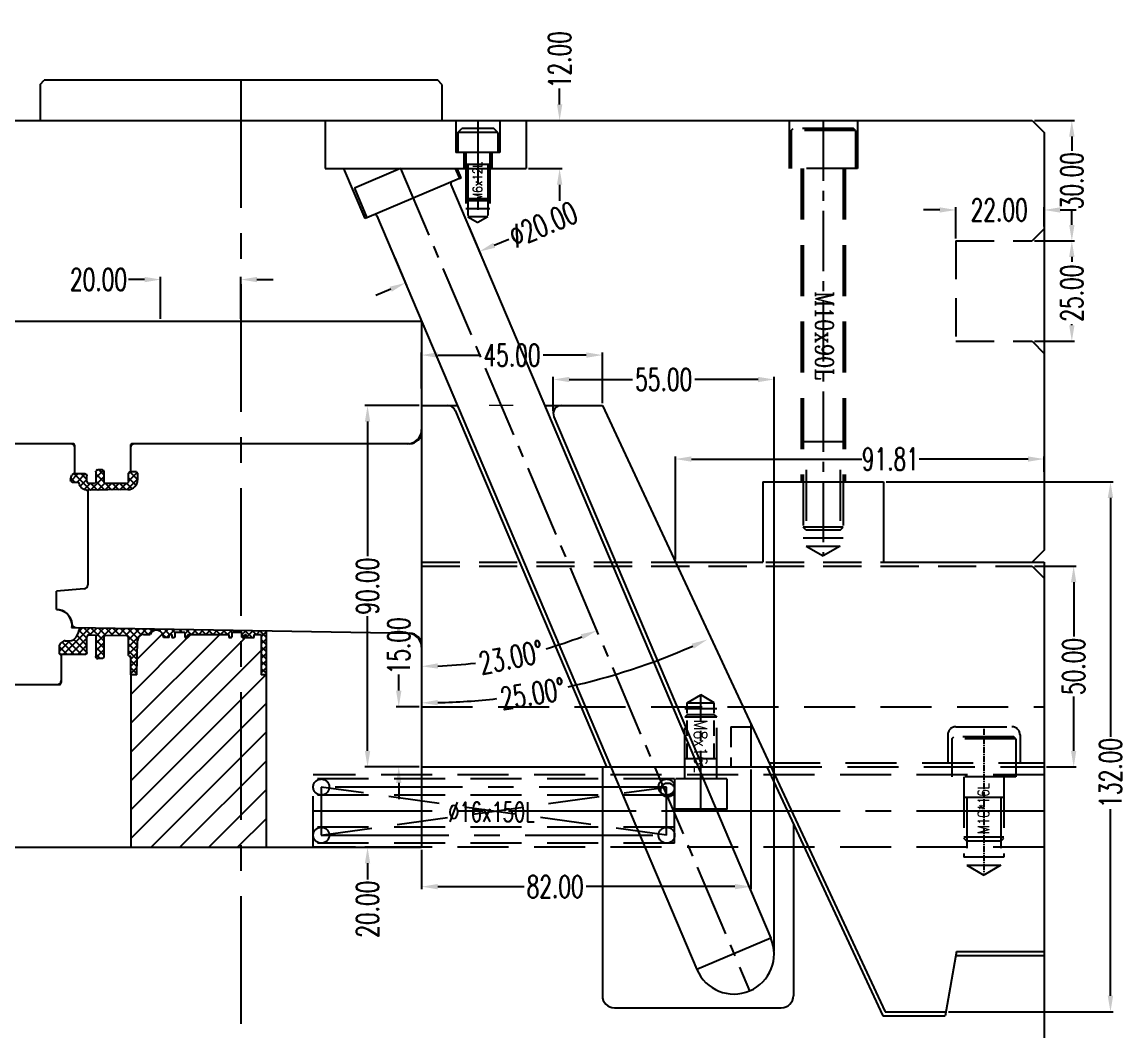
# Model space of a CAD drawing. Header units: inches. Extents: x 179987 to 181505, y -56815 to -55741.
# Drawn here: x 180743.1 to 181017.7, y -56574.3 to -56323 of the extents above; entities that cross this region are included whole.
import ezdxf

# ---------------------------------------------------------------- set-up
doc = ezdxf.new("R2010")
doc.units = ezdxf.units.IN
doc.header["$LTSCALE"] = 2
doc.header["$MEASUREMENT"] = 0
doc.header["$PDMODE"] = 3
doc.header["$PDSIZE"] = 0.3125
for name, pattern in [('CENTER', [50.8, 31.75, -6.35, 6.35, -6.35]), ('CENTER2', [1.125, 0.75, -0.125, 0.125, -0.125]), ('HIDDEN', [9.525, 6.35, -3.175])]:
    doc.linetypes.add(name, pattern=pattern)
doc.layers.get('0').update_dxf_attribs({"linetype": 'CONTINUOUS'})
doc.layers.get('Defpoints').update_dxf_attribs({"linetype": 'CONTINUOUS'})
for name, color, linetype in [('CAV-COR', 1, 'CONTINUOUS'), ('Layer3', 3, 'CONTINUOUS'), ('PIN', 4, 'CONTINUOUS'), ('SCREW', 52, 'HIDDEN'), ('SILDE', 6, 'CONTINUOUS'), ('SPRING', 160, 'CONTINUOUS'), ('壓塊', 157, 'CONTINUOUS'), ('文字', 1, 'CONTINUOUS')]:
    doc.layers.add(name, color=color, linetype=linetype)
doc.layers.add('dim', color=3, linetype='CONTINUOUS', lineweight=15)
doc.styles.add('ROMANC', font='romanc', dxfattribs={"width": 0.6, "height": 1})
doc.styles.add('ROMANS', font='ROMANS.shx', dxfattribs={"height": 5, "bigfont": 'chineset.shx'})
doc.styles.get("Standard").update_dxf_attribs({"font": 'txt.shx', "width": 0.67})
doc.dimstyles.new('2.00', dxfattribs={"dimtxt": 5.5, "dimasz": 4, "dimexe": 0.666, "dimexo": 0.626, "dimgap": 1, "dimtad": 0, "dimzin": 0, "dimdsep": 46, "dimtxsty": 'Standard', "dimcen": 0.09, "dimclrd": 3, "dimclre": 3, "dimclrt": 7, "dimazin": 0, "dimtfac": 1, "dimtofl": 0, "dimtmove": 0, "dimatfit": 0, "dimfxl": 0, "dimtolj": 1, "dimtzin": 0, "dimarcsym": 0})

# ---------------------------------------------------------------- blocks, each defined once
blk = doc.blocks.new('*D40269')
at = {"layer": 'Defpoints', "color": 0}
for p in [(180994.61, -56377.51), (180994.61, -56402.51), (181004.51, -56402.51)]:
    blk.add_point(p, dxfattribs=at)
at = {"layer": 'dim', "color": 3, "linetype": 'ByBlock', "lineweight": -2}
for p, q in [((180995.24, -56377.51), (181005.18, -56377.51)), ((181004.51, -56381.51), (181004.51, -56382.75)), ((181004.51, -56398.51), (181004.51, -56398.26)), ((180995.24, -56402.51), (181005.18, -56402.51))]:
    blk.add_line(p, q, dxfattribs=at)
at = {"layer": 'dim', "color": 3, "linetype": 'ByBlock'}
for points in [[(181005.18, -56381.51), (181003.84, -56381.51), (181004.51, -56377.51)], [(181003.84, -56398.51), (181005.18, -56398.51), (181004.51, -56402.51)]]:
    blk.add_solid(points, dxfattribs=at)
at = {"layer": 'dim', "color": 7, "linetype": 'ByBlock', "insert": (181004.51, -56390.51), "char_height": 5.5, "attachment_point": 5, "rotation": 90}
blk.add_mtext('\\A1;25.00', dxfattribs=at)
blk = doc.blocks.new('*D40270')
at = {"layer": 'Defpoints', "color": 0}
for p in [(180975.61, -56369.8), (180997.61, -56374.51), (180975.61, -56377.51)]:
    blk.add_point(p, dxfattribs=at)
at = {"layer": 'dim', "color": 3, "linetype": 'ByBlock', "lineweight": -2}
for p, q in [((180971.61, -56369.8), (180967.61, -56369.8)), ((180975.61, -56376.89), (180975.61, -56369.13)), ((180997.61, -56373.89), (180997.61, -56369.13)), ((181001.61, -56369.8), (181005.61, -56369.8))]:
    blk.add_line(p, q, dxfattribs=at)
at = {"layer": 'dim', "color": 3, "linetype": 'ByBlock'}
for points in [[(180971.61, -56370.46), (180971.61, -56369.13), (180975.61, -56369.8)], [(181001.61, -56369.13), (181001.61, -56370.46), (180997.61, -56369.8)]]:
    blk.add_solid(points, dxfattribs=at)
at = {"layer": 'dim', "color": 7, "linetype": 'ByBlock', "insert": (180986.44, -56369.8), "char_height": 5.5, "attachment_point": 5}
blk.add_mtext('\\A1;22.00', dxfattribs=at)
blk = doc.blocks.new('*D40273')
at = {"layer": 'Defpoints', "color": 0}
for p in [(180994.61, -56347.51), (181004.51, -56347.51), (180994.61, -56377.51)]:
    blk.add_point(p, dxfattribs=at)
at = {"layer": 'dim', "color": 3, "linetype": 'ByBlock', "lineweight": -2}
for p, q in [((180995.24, -56347.51), (181005.18, -56347.51)), ((181004.51, -56351.51), (181004.51, -56355.06)), ((181004.51, -56373.51), (181004.51, -56369.96)), ((180995.24, -56377.51), (181005.18, -56377.51))]:
    blk.add_line(p, q, dxfattribs=at)
at = {"layer": 'dim', "color": 3, "linetype": 'ByBlock'}
for points in [[(181005.18, -56351.51), (181003.84, -56351.51), (181004.51, -56347.51)], [(181003.84, -56373.51), (181005.18, -56373.51), (181004.51, -56377.51)]]:
    blk.add_solid(points, dxfattribs=at)
at = {"layer": 'dim', "color": 7, "linetype": 'ByBlock', "insert": (181004.51, -56362.51), "char_height": 5.5, "attachment_point": 5, "rotation": 90}
blk.add_mtext('\\A1;30.00', dxfattribs=at)
blk = doc.blocks.new('*D40292')
at = {"layer": 'Defpoints', "color": 0}
for p in [(180836.91, -56493.51), (180842.61, -56493.51), (180842.61, -56508.51)]:
    blk.add_point(p, dxfattribs=at)
at = {"layer": 'dim', "color": 3, "linetype": 'ByBlock', "lineweight": -2}
for p, q in [((180836.91, -56489.51), (180836.91, -56485.51)), ((180841.98, -56493.51), (180836.24, -56493.51)), ((180841.98, -56508.51), (180836.24, -56508.51)), ((180836.91, -56512.51), (180836.91, -56516.51))]:
    blk.add_line(p, q, dxfattribs=at)
at = {"layer": 'dim', "color": 3, "linetype": 'ByBlock'}
for points in [[(180836.24, -56489.51), (180837.58, -56489.51), (180836.91, -56493.51)], [(180837.58, -56512.51), (180836.24, -56512.51), (180836.91, -56508.51)]]:
    blk.add_solid(points, dxfattribs=at)
at = {"layer": 'dim', "color": 7, "linetype": 'ByBlock', "insert": (180836.91, -56478.37), "char_height": 5.5, "attachment_point": 5, "rotation": 90}
blk.add_mtext('\\A1;15.00', dxfattribs=at)
blk = doc.blocks.new('*D40304')
at = {"layer": 'Defpoints', "color": 0}
for p in [(180829.14, -56418.51), (180842.61, -56418.51), (180842.61, -56508.51)]:
    blk.add_point(p, dxfattribs=at)
at = {"layer": 'dim', "color": 3, "linetype": 'ByBlock', "lineweight": -2}
for p, q in [((180841.98, -56418.51), (180828.48, -56418.51)), ((180829.14, -56422.51), (180829.14, -56456.06)), ((180829.14, -56504.51), (180829.14, -56470.96)), ((180841.98, -56508.51), (180828.48, -56508.51))]:
    blk.add_line(p, q, dxfattribs=at)
at = {"layer": 'dim', "color": 3, "linetype": 'ByBlock'}
for points in [[(180829.81, -56422.51), (180828.48, -56422.51), (180829.14, -56418.51)], [(180828.48, -56504.51), (180829.81, -56504.51), (180829.14, -56508.51)]]:
    blk.add_solid(points, dxfattribs=at)
at = {"layer": 'dim', "color": 7, "linetype": 'ByBlock', "insert": (180829.14, -56463.51), "char_height": 5.5, "attachment_point": 5, "rotation": 90}
blk.add_mtext('\\A1;90.00', dxfattribs=at)
blk = doc.blocks.new('*D40305')
at = {"layer": 'Defpoints', "color": 0}
for p in [(180868.61, -56347.51), (180876.97, -56347.51), (180868.61, -56359.51)]:
    blk.add_point(p, dxfattribs=at)
at = {"layer": 'dim', "color": 3, "linetype": 'ByBlock', "lineweight": -2}
for p, q in [((180876.97, -56343.51), (180876.97, -56339.51)), ((180869.24, -56347.51), (180877.64, -56347.51)), ((180869.24, -56359.51), (180877.64, -56359.51)), ((180876.97, -56363.51), (180876.97, -56367.51))]:
    blk.add_line(p, q, dxfattribs=at)
at = {"layer": 'dim', "color": 3, "linetype": 'ByBlock'}
for points in [[(180876.3, -56343.51), (180877.64, -56343.51), (180876.97, -56347.51)], [(180877.64, -56363.51), (180876.3, -56363.51), (180876.97, -56359.51)]]:
    blk.add_solid(points, dxfattribs=at)
at = {"layer": 'dim', "color": 7, "linetype": 'ByBlock', "insert": (180876.97, -56332.37), "char_height": 5.5, "attachment_point": 5, "rotation": 90}
blk.add_mtext('\\A1;12.00', dxfattribs=at)
blk = doc.blocks.new('*D40306')
at = {"layer": 'Defpoints', "color": 0}
for p in [(180875.38, -56412.02), (180875.38, -56420.51), (180930.38, -56555.08)]:
    blk.add_point(p, dxfattribs=at)
at = {"layer": 'dim', "color": 3, "linetype": 'ByBlock', "lineweight": -2}
for p, q in [((180875.38, -56419.89), (180875.38, -56411.36)), ((180930.38, -56554.45), (180930.38, -56411.36)), ((180879.38, -56412.02), (180895.12, -56412.02)), ((180926.38, -56412.02), (180910.63, -56412.02))]:
    blk.add_line(p, q, dxfattribs=at)
at = {"layer": 'dim', "color": 3, "linetype": 'ByBlock'}
for points in [[(180879.38, -56411.36), (180879.38, -56412.69), (180875.38, -56412.02)], [(180926.38, -56412.69), (180926.38, -56411.36), (180930.38, -56412.02)]]:
    blk.add_solid(points, dxfattribs=at)
at = {"layer": 'dim', "color": 7, "linetype": 'ByBlock', "insert": (180902.88, -56412.02), "char_height": 5.5, "attachment_point": 5}
blk.add_mtext('\\A1;55.00', dxfattribs=at)
blk = doc.blocks.new('*D40309')
at = {"layer": 'Defpoints', "color": 0}
for p in [(180854.1, -56373.34), (180835.69, -56381.15), (180856.99, -56380.16)]:
    blk.add_point(p, dxfattribs=at)
at = {"layer": 'dim', "color": 3, "linetype": 'ByBlock', "lineweight": -2}
for p, q in [((180854.34, -56373.91), (180857.25, -56380.77)), ((180860.67, -56378.59), (180864.35, -56377.03)), ((180835.93, -56381.73), (180838.84, -56388.58)), ((180834.9, -56389.53), (180831.22, -56391.1))]:
    blk.add_line(p, q, dxfattribs=at)
at = {"layer": 'dim', "color": 3, "linetype": 'ByBlock'}
for points in [[(180860.41, -56377.98), (180860.93, -56379.21), (180856.99, -56380.16)], [(180835.16, -56390.15), (180834.64, -56388.92), (180838.58, -56387.97)]]:
    blk.add_solid(points, dxfattribs=at)
at = {"layer": 'dim', "color": 7, "linetype": 'ByBlock', "insert": (180872.91, -56373.4), "char_height": 5.5, "attachment_point": 5, "rotation": 23}
blk.add_mtext('%%c20.00', dxfattribs=at)
blk = doc.blocks.new('*D40310')
at = {"layer": 'Defpoints', "color": 0}
for p in [(180924.61, -56508.51), (180842.61, -56528.51), (180924.61, -56538.33)]:
    blk.add_point(p, dxfattribs=at)
at = {"layer": 'dim', "color": 3, "linetype": 'ByBlock', "lineweight": -2}
for p, q in [((180924.61, -56509.14), (180924.61, -56538.99)), ((180842.61, -56529.14), (180842.61, -56538.99)), ((180846.61, -56538.33), (180868.1, -56538.33)), ((180920.61, -56538.33), (180883.61, -56538.33))]:
    blk.add_line(p, q, dxfattribs=at)
at = {"layer": 'dim', "color": 3, "linetype": 'ByBlock'}
for points in [[(180846.61, -56537.66), (180846.61, -56538.99), (180842.61, -56538.33)], [(180920.61, -56538.99), (180920.61, -56537.66), (180924.61, -56538.33)]]:
    blk.add_solid(points, dxfattribs=at)
at = {"layer": 'dim', "color": 7, "linetype": 'ByBlock', "insert": (180875.85, -56538.33), "char_height": 5.5, "attachment_point": 5}
blk.add_mtext('\\A1;82.00', dxfattribs=at)
blk = doc.blocks.new('*D40311')
at = {"layer": 'Defpoints', "color": 0}
for p in [(180997.61, -56431.83), (180997.61, -56435.61), (180905.8, -56457.51)]:
    blk.add_point(p, dxfattribs=at)
at = {"layer": 'dim', "color": 3, "linetype": 'ByBlock', "lineweight": -2}
for p, q in [((180905.8, -56456.89), (180905.8, -56431.17)), ((180909.8, -56431.83), (180952.18, -56431.83)), ((180993.61, -56431.83), (180966.46, -56431.83)), ((180997.61, -56434.98), (180997.61, -56431.17))]:
    blk.add_line(p, q, dxfattribs=at)
at = {"layer": 'dim', "color": 3, "linetype": 'ByBlock'}
for points in [[(180909.8, -56431.17), (180909.8, -56432.5), (180905.8, -56431.83)], [(180993.61, -56432.5), (180993.61, -56431.17), (180997.61, -56431.83)]]:
    blk.add_solid(points, dxfattribs=at)
at = {"layer": 'dim', "color": 7, "linetype": 'ByBlock', "insert": (180959.32, -56431.83), "char_height": 5.5, "attachment_point": 5}
blk.add_mtext('\\A1;91.81', dxfattribs=at)
blk = doc.blocks.new('*D40312')
at = {"layer": 'Defpoints', "color": 0}
for p in [(180957.61, -56437.51), (180973.14, -56569.51), (181014.13, -56569.51)]:
    blk.add_point(p, dxfattribs=at)
at = {"layer": 'dim', "color": 3, "linetype": 'ByBlock', "lineweight": -2}
for p, q in [((180958.24, -56437.51), (181014.79, -56437.51)), ((181014.13, -56441.51), (181014.13, -56501.03)), ((181014.13, -56565.51), (181014.13, -56519)), ((180973.77, -56569.51), (181014.79, -56569.51))]:
    blk.add_line(p, q, dxfattribs=at)
at = {"layer": 'dim', "color": 3, "linetype": 'ByBlock'}
for points in [[(181014.8, -56441.51), (181013.46, -56441.51), (181014.13, -56437.51)], [(181013.46, -56565.51), (181014.8, -56565.51), (181014.13, -56569.51)]]:
    blk.add_solid(points, dxfattribs=at)
at = {"layer": 'dim', "color": 7, "linetype": 'ByBlock', "insert": (181014.13, -56510.01), "char_height": 5.5, "attachment_point": 5, "rotation": 90}
blk.add_mtext('\\A1;132.00', dxfattribs=at)
blk = doc.blocks.new('*D40313')
at = {"layer": 'Defpoints', "color": 0}
for p in [(180994.61, -56458.51), (181004.97, -56458.51), (180997.61, -56508.51)]:
    blk.add_point(p, dxfattribs=at)
at = {"layer": 'dim', "color": 3, "linetype": 'ByBlock', "lineweight": -2}
for p, q in [((180995.24, -56458.51), (181005.63, -56458.51)), ((181004.97, -56462.51), (181004.97, -56476.06)), ((181004.97, -56504.51), (181004.97, -56490.96)), ((180998.24, -56508.51), (181005.63, -56508.51))]:
    blk.add_line(p, q, dxfattribs=at)
at = {"layer": 'dim', "color": 3, "linetype": 'ByBlock'}
for points in [[(181005.63, -56462.51), (181004.3, -56462.51), (181004.97, -56458.51)], [(181004.3, -56504.51), (181005.63, -56504.51), (181004.97, -56508.51)]]:
    blk.add_solid(points, dxfattribs=at)
at = {"layer": 'dim', "color": 7, "linetype": 'ByBlock', "insert": (181004.97, -56483.51), "char_height": 5.5, "attachment_point": 5, "rotation": 90}
blk.add_mtext('\\A1;50.00', dxfattribs=at)
blk = doc.blocks.new('*D40324')
at = {"layer": 'Defpoints', "color": 0}
for p in [(180837.36, -56359.51), (180842.61, -56397.51), (180865.37, -56481.1), (180842.61, -56528.51), (180924.28, -56564.28)]:
    blk.add_point(p, dxfattribs=at)
at = {"layer": 'dim', "color": 3, "linetype": 'ByBlock', "lineweight": -2}
for start, end in [(286.1183, 290.9459), (272.0541, 276.8817)]:
    blk.add_arc((180842.61, -56371.87), 111.58, start, end, dxfattribs=at)
at = {"layer": 'dim', "color": 3, "linetype": 'ByBlock'}
for points in [[(180882.75, -56476.69), (180882.25, -56475.46), (180886.21, -56474.58)], [(180846.6, -56482.71), (180846.62, -56484.04), (180842.61, -56483.45)]]:
    blk.add_solid(points, dxfattribs=at)
at = {"layer": 'dim', "color": 7, "linetype": 'ByBlock', "insert": (180864.86, -56481.21), "char_height": 5.5, "attachment_point": 5, "rotation": 11.5}
blk.add_mtext('\\A1;23.00%%d', dxfattribs=at)
blk = doc.blocks.new('*D40325')
at = {"layer": 'Defpoints', "color": 0}
for p in [(180842.61, -56397.51), (180886.61, -56418.51), (180890.91, -56485.47), (180842.61, -56528.51), (180958.42, -56572.51)]:
    blk.add_point(p, dxfattribs=at)
at = {"layer": 'dim', "color": 3, "linetype": 'ByBlock', "lineweight": -2}
for start, end in [(282.5, 293.639), (271.361, 276.3834)]:
    blk.add_arc((180842.61, -56324.15), 168.39, start, end, dxfattribs=at)
at = {"layer": 'dim', "color": 3, "linetype": 'ByBlock'}
for points in [[(180910.41, -56479.03), (180909.86, -56477.81), (180913.78, -56476.77)], [(180846.6, -56491.83), (180846.62, -56493.17), (180842.61, -56492.55)]]:
    blk.add_solid(points, dxfattribs=at)
at = {"layer": 'dim', "color": 7, "linetype": 'ByBlock', "insert": (180870.23, -56490.27), "char_height": 5.5, "attachment_point": 5, "rotation": 9.4417}
blk.add_mtext('\\A1;25.00%%d', dxfattribs=at)
blk = doc.blocks.new('*D40333')
at = {"layer": 'Defpoints', "color": 0}
for p in [(180887.61, -56405.94), (180842.61, -56414.91), (180887.61, -56418.51)]:
    blk.add_point(p, dxfattribs=at)
at = {"layer": 'dim', "color": 3, "linetype": 'ByBlock', "lineweight": -2}
for p, q in [((180842.61, -56414.28), (180842.61, -56405.27)), ((180846.61, -56405.94), (180857.35, -56405.94)), ((180883.61, -56405.94), (180872.87, -56405.94)), ((180887.61, -56417.89), (180887.61, -56405.27))]:
    blk.add_line(p, q, dxfattribs=at)
at = {"layer": 'dim', "color": 3, "linetype": 'ByBlock'}
for points in [[(180846.61, -56405.27), (180846.61, -56406.61), (180842.61, -56405.94)], [(180883.61, -56406.61), (180883.61, -56405.27), (180887.61, -56405.94)]]:
    blk.add_solid(points, dxfattribs=at)
at = {"layer": 'dim', "color": 7, "linetype": 'ByBlock', "insert": (180865.11, -56405.94), "char_height": 5.5, "attachment_point": 5}
blk.add_mtext('\\A1;45.00', dxfattribs=at)
blk = doc.blocks.new('*D40334')
at = {"layer": 'Defpoints', "color": 0}
for p in [(180777.61, -56387.13), (180777.61, -56397.51), (180797.61, -56397.51)]:
    blk.add_point(p, dxfattribs=at)
at = {"layer": 'dim', "color": 3, "linetype": 'ByBlock', "lineweight": -2}
for p, q in [((180777.61, -56396.89), (180777.61, -56386.47)), ((180797.61, -56396.89), (180797.61, -56386.47)), ((180773.61, -56387.13), (180769.61, -56387.13)), ((180801.61, -56387.13), (180805.61, -56387.13))]:
    blk.add_line(p, q, dxfattribs=at)
at = {"layer": 'dim', "color": 3, "linetype": 'ByBlock'}
for points in [[(180773.61, -56387.8), (180773.61, -56386.47), (180777.61, -56387.13)], [(180801.61, -56386.47), (180801.61, -56387.8), (180797.61, -56387.13)]]:
    blk.add_solid(points, dxfattribs=at)
at = {"layer": 'dim', "color": 7, "linetype": 'ByBlock', "insert": (180762.16, -56387.13), "char_height": 5.5, "attachment_point": 5}
blk.add_mtext('\\A1;20.00', dxfattribs=at)
blk = doc.blocks.new('20160304.100245')
at = {"linetype": 'HIDDEN'}
for p, q in [((-5.5, 0), (-5.5, -8)), ((5.5, 0), (5.5, -8)), ((-3.5, -8), (-3.5, -12)), ((3.5, -8), (3.5, -12))]:
    blk.add_line(p, q, dxfattribs=at)
at = {"layer": 'SCREW', "linetype": 'CENTER', "ltscale": 0.25}
blk.add_line((0, 0), (0, -25.44), dxfattribs=at)
at = {"layer": 'SCREW'}
for p, q in [((-5, -3), (-4, -2)), ((4, -2), (-4, -2)), ((5, -3), (-5, -3)), ((-5, -3), (-5, -8)), ((5, -3), (5, -8)), ((5.5, -8), (-5.5, -8)), ((-3, -8), (-3, -22)), ((3, -8), (3, -22)), ((3, -11), (-3, -11)), ((-2.5, -11), (-2.5, -24)), ((2.5, -11), (2.5, -24)), ((-2.5, -20), (-3, -19.5)), ((3, -19.5), (-3, -19.5)), ((2.5, -20), (-2.5, -20)), ((2.5, -20), (3, -19.5)), ((3, -22), (-3, -22)), ((2.5, -24), (-2.5, -24)), ((-2.5, -24), (0, -25.44)), ((2.5, -24), (0, -25.44))]:
    blk.add_line(p, q, dxfattribs=at)
at = {"layer": 'SCREW', "linetype": 'Continuous'}
blk.add_line((5, -3), (4, -2), dxfattribs=at)
at = {"layer": 'dim', "linetype": 'ByBlock', "ltscale": 0.3, "style": 'ROMANC', "width": 0.8}
blk.add_text('M6x12L', height=2.383, rotation=90, dxfattribs=at).set_placement((1.09, -19.95))
blk = doc.blocks.new('20141127.194649')
at = {"layer": 'SCREW', "linetype": 'CENTER2'}
blk.add_line((0, 0.96), (0, -35.5), dxfattribs=at)
at = {"layer": 'SCREW'}
for p, q in [((-8, -1.54), (-7.5, -1.04)), ((8, -1.54), (-8, -1.54)), ((-8, -1.54), (-8, -11.04)), ((7.5, -1.04), (-7.5, -1.04)), ((8, -1.54), (7.5, -1.04)), ((8, -1.54), (8, -11.04)), ((8, -11.04), (-8, -11.04)), ((-5, -11.04), (-5, -31.04)), ((5, -11.04), (5, -31.04)), ((-4.25, -16.04), (-4.25, -33.04)), ((4.25, -16.04), (4.25, -33.04)), ((5, -26.04), (-5, -26.04)), ((-4.25, -27.04), (-5, -26.29)), ((4.25, -27.04), (-4.25, -27.04)), ((4.25, -27.04), (5, -26.29)), ((5, -31.04), (-5, -31.04)), ((-4.25, -33.04), (4.25, -33.04)), ((-4.25, -33.04), (0, -35.5)), ((4.25, -33.04), (0, -35.5))]:
    blk.add_line(p, q, dxfattribs=at)
at = {"layer": 'SCREW', "linetype": 'Continuous'}
blk.add_line((-5, -16.04), (5, -16.04), dxfattribs=at)
at = {"layer": 'SCREW', "style": 'ROMANS', "width": 0.75}
blk.add_text('M10*16L', height=2.88, rotation=90, dxfattribs=at).set_placement((1.34, -25.23))
blk = doc.blocks.new('20160903.164116')
at = {"layer": 'SCREW'}
for p, q in [((3.12, 19), (6.5, 20.95)), ((9.88, 19), (6.5, 20.95)), ((2.5, 0), (2.5, 17.5)), ((10.5, 17.5), (2.5, 17.5)), ((3.12, 19), (9.88, 19)), ((10.5, 0), (10.5, 17.5)), ((3.12, 16), (2.5, 15.38)), ((10.5, 15.38), (2.5, 15.38)), ((9.88, 16), (3.12, 16)), ((9.88, 16), (10.5, 15.38)), ((10.5, 5), (2.5, 5)), ((13, 0), (0, 0)), ((0, 0), (0, -7.5)), ((13, 0), (13, -7.5)), ((13, -7.5), (0, -7.5)), ((0, -7.5), (0.5, -8)), ((12.5, -8), (0.5, -8)), ((13, -7.5), (12.5, -8))]:
    blk.add_line(p, q, dxfattribs=at)
at = {"layer": 'SCREW', "linetype": 'CENTER2', "ltscale": 10}
blk.add_line((6.5, -8), (6.5, 20.95), dxfattribs=at)
at = {"layer": 'SCREW', "linetype": 'HIDDEN', "ltscale": 0.3}
for p, q in [((3.12, 5), (3.12, 19)), ((9.88, 5), (9.88, 19))]:
    blk.add_line(p, q, dxfattribs=at)
at = {"layer": 'dim', "style": 'ROMANC', "width": 0.8}
blk.add_text('M8x16L', height=3.252, rotation=270, dxfattribs=at).set_placement((4.87, 14.73))
blk = doc.blocks.new('*D40428')
at = {"layer": 'Defpoints', "color": 0}
for p in [(180842.61, -56508.51), (180829.14, -56528.51), (180836.39, -56528.51)]:
    blk.add_point(p, dxfattribs=at)
at = {"layer": 'SPRING', "color": 3, "linetype": 'ByBlock', "lineweight": -2}
for p, q in [((180829.14, -56504.51), (180829.14, -56500.51)), ((180841.98, -56508.51), (180828.48, -56508.51)), ((180835.76, -56528.51), (180828.48, -56528.51)), ((180829.14, -56532.51), (180829.14, -56536.51))]:
    blk.add_line(p, q, dxfattribs=at)
at = {"layer": 'SPRING', "color": 3, "linetype": 'ByBlock'}
for points in [[(180828.48, -56504.51), (180829.81, -56504.51), (180829.14, -56508.51)], [(180829.81, -56532.51), (180828.48, -56532.51), (180829.14, -56528.51)]]:
    blk.add_solid(points, dxfattribs=at)
at = {"layer": 'SPRING', "color": 7, "linetype": 'ByBlock', "insert": (180829.14, -56543.96), "char_height": 5.5, "attachment_point": 5, "rotation": 90}
blk.add_mtext('\\A1;20.00', dxfattribs=at)

msp = doc.modelspace()

# ---------------------------------------------------------------- linework, layer by layer
at = {"linetype": 'Continuous'}
for p, q in [((180747.61, -56338.513), (180748.61, -56337.513)), ((180747.61, -56338.513), (180747.61, -56347.513)), ((180846.61, -56337.513), (180748.61, -56337.513)), ((180847.61, -56338.513), (180846.61, -56337.513)), ((180847.61, -56338.513), (180847.61, -56347.513)), ((180600.61, -56347.513), (180994.61, -56347.513)), ((180994.61, -56347.513), (180997.61, -56350.513)), ((180997.61, -56350.513), (180997.61, -56454.513)), ((180997.61, -56454.513), (180994.61, -56457.513)), ((180997.61, -56461.513), (180997.61, -56605.513)), ((180887.61, -56508.513), (180887.61, -56565.513)), ((180928.577, -56508.513), (180957.488, -56570.513)), ((180935.168, -56522.647), (180935.168, -56565.513)), ((180975.61, -56555.513), (180997.61, -56555.513)), ((180890.61, -56568.513), (180932.168, -56568.513)), ((180957.488, -56570.513), (180972.965, -56570.513))]:
    msp.add_line(p, q, dxfattribs=at)
at = {"linetype": 'CENTER', "ltscale": 0.5}
msp.add_line((180797.61, -56337.513), (180797.61, -56743.513), dxfattribs=at)
at = {"linetype": 'HIDDEN'}
for p, q in [((180934.11, -56347.513), (180934.11, -56359.513)), ((180951.11, -56347.513), (180951.11, -56359.513)), ((180951.11, -56359.513), (180934.11, -56359.513)), ((180937.11, -56359.513), (180937.11, -56437.513)), ((180948.11, -56359.513), (180948.11, -56437.513))]:
    msp.add_line(p, q, dxfattribs=at)
at = {"color": 8, "linetype": 'HIDDEN', "ltscale": 0.75}
for p, q in [((180997.61, -56374.513), (180994.61, -56377.513)), ((180975.61, -56377.513), (180994.61, -56377.513)), ((180975.61, -56377.513), (180975.61, -56402.513)), ((180975.61, -56402.513), (180994.61, -56402.513)), ((180994.61, -56402.513), (180997.61, -56405.513)), ((180842.61, -56457.513), (180994.61, -56457.513)), ((180842.61, -56458.513), (180994.61, -56458.513)), ((180994.61, -56458.513), (180997.61, -56461.513))]:
    msp.add_line(p, q, dxfattribs=at)
at = {"linetype": 'Continuous'}
for centre, start, end in [((180890.61, -56565.513), 180, 270), ((180932.168, -56565.513), 270, 0)]:
    msp.add_arc(centre, 3, start, end, dxfattribs=at)
at = {"layer": 'CAV-COR'}
for p, q in [((180712.61, -56397.513), (180842.61, -56397.513)), ((180842.61, -56397.513), (180842.61, -56528.513)), ((180712.61, -56528.513), (180842.61, -56528.513))]:
    msp.add_line(p, q, dxfattribs=at)
at = {"layer": 'CAV-COR', "linetype": 'ByBlock'}
for p, q in [((180755.176, -56436.886), (180755.526, -56435.873)), ((180755.231, -56437.324), (180757.023, -56435.532)), ((180755.6, -56435.734), (180755.526, -56435.873)), ((180755.711, -56435.626), (180755.6, -56435.734)), ((180755.711, -56435.626), (180755.85, -56435.556)), ((180756.003, -56435.532), (180755.85, -56435.556)), ((180758.756, -56435.532), (180756.003, -56435.532)), ((180756.059, -56435.532), (180760.123, -56439.596)), ((180756.796, -56437.555), (180758.81, -56435.541)), ((180757.855, -56435.532), (180759.258, -56436.936)), ((180758.91, -56435.557), (180758.756, -56435.532)), ((180759.234, -56435.882), (180759.258, -56436.038)), ((180759.258, -56437.404), (180759.258, -56436.038)), ((180761.469, -56436.474), (180763.298, -56434.645)), ((180761.469, -56435.027), (180761.494, -56434.871)), ((180761.469, -56435.027), (180761.469, -56437.404)), ((180761.469, -56435.555), (180763.534, -56437.619)), ((180761.566, -56434.729), (180761.494, -56434.871)), ((180761.676, -56434.618), (180761.566, -56434.729)), ((180761.817, -56434.546), (180761.676, -56434.618)), ((180761.817, -56434.546), (180761.972, -56434.522)), ((180762.977, -56434.522), (180761.972, -56434.522)), ((180762.232, -56434.522), (180763.479, -56435.769)), ((180763.131, -56434.546), (180762.977, -56434.522)), ((180763.455, -56434.871), (180763.479, -56435.027)), ((180763.479, -56435.027), (180763.479, -56437.404)), ((180769.61, -56435.518), (180770.1, -56435.027)), ((180769.61, -56437.314), (180771.757, -56435.167)), ((180769.627, -56435.272), (180769.61, -56435.381)), ((180769.61, -56437.404), (180769.61, -56435.381)), ((180769.677, -56435.173), (180769.627, -56435.271)), ((180769.755, -56435.095), (180769.677, -56435.173)), ((180769.927, -56435.032), (180771.91, -56437.015)), ((180771.419, -56435.027), (180769.961, -56435.027)), ((180771.573, -56435.052), (180771.419, -56435.027)), ((180771.897, -56435.376), (180771.825, -56435.235)), ((180771.921, -56435.532), (180771.897, -56435.376)), ((180771.921, -56436.901), (180771.921, -56435.532)), ((180755.241, -56437.344), (180755.17, -56437.201)), ((180755.241, -56437.344), (180755.353, -56437.458)), ((180755.289, -56436.558), (180756.286, -56437.555)), ((180755.489, -56437.529), (180755.353, -56437.458)), ((180755.489, -56437.529), (180755.649, -56437.555)), ((180755.649, -56437.555), (180756.832, -56437.555)), ((180757.14, -56437.662), (180757.046, -56437.604)), ((180757.318, -56437.935), (180757.279, -56437.832)), ((180757.439, -56438.286), (180757.318, -56437.935)), ((180757.588, -56438.559), (180759.258, -56436.889)), ((180758.543, -56439.4), (180760.033, -56437.91)), ((180759.466, -56437.813), (180759.606, -56437.885)), ((180759.761, -56437.91), (180759.606, -56437.885)), ((180760.967, -56437.91), (180759.761, -56437.91)), ((180760.143, -56439.596), (180763.479, -56436.26)), ((180760.232, -56437.91), (180761.888, -56439.565)), ((180760.967, -56437.91), (180761.121, -56437.885)), ((180761.262, -56437.813), (180761.121, -56437.885)), ((180761.373, -56437.702), (180761.262, -56437.813)), ((180761.373, -56437.702), (180761.445, -56437.56)), ((180761.469, -56437.404), (180761.445, -56437.56)), ((180761.469, -56437.351), (180763.653, -56439.534)), ((180761.972, -56439.564), (180763.71, -56437.825)), ((180763.687, -56437.813), (180763.827, -56437.885)), ((180763.771, -56437.857), (180765.417, -56439.503)), ((180763.8, -56439.531), (180765.422, -56437.91)), ((180763.982, -56437.91), (180763.827, -56437.885)), ((180769.107, -56437.91), (180763.982, -56437.91)), ((180765.62, -56437.91), (180767.182, -56439.472)), ((180765.628, -56439.499), (180767.218, -56437.91)), ((180767.416, -56437.91), (180768.947, -56439.441)), ((180767.456, -56439.467), (180769.014, -56437.91)), ((180769.107, -56437.91), (180769.261, -56437.885)), ((180769.198, -56437.895), (180770.483, -56439.181)), ((180769.402, -56437.813), (180769.261, -56437.885)), ((180769.285, -56439.435), (180771.921, -56436.798)), ((180769.513, -56437.702), (180769.402, -56437.813)), ((180769.513, -56437.702), (180769.585, -56437.56)), ((180769.61, -56437.404), (180769.585, -56437.56)), ((180769.61, -56436.511), (180771.456, -56438.357)), ((180759.129, -56439.583), (180759.498, -56439.607)), ((180769.452, -56439.432), (180759.498, -56439.607)), ((180753.371, -56480.494), (180760.039, -56473.826)), ((180755.432, -56473.745), (180756.465, -56473.763)), ((180757.206, -56474.862), (180758.273, -56473.795)), ((180757.315, -56474.506), (180759.258, -56476.449)), ((180758.402, -56473.797), (180760.244, -56475.638)), ((180760.026, -56475.635), (180761.804, -56473.856)), ((180760.23, -56473.829), (180763.479, -56477.078)), ((180761.469, -56475.987), (180763.569, -56473.887)), ((180761.469, -56477.783), (180765.334, -56473.918)), ((180762.058, -56473.861), (180763.912, -56475.715)), ((180763.886, -56473.893), (180765.728, -56475.734)), ((180765.321, -56475.727), (180767.1, -56473.949)), ((180765.714, -56473.925), (180767.556, -56475.766)), ((180767.087, -56475.758), (180768.865, -56473.98)), ((180767.542, -56473.956), (180771.847, -56478.262)), ((180768.852, -56475.789), (180770.63, -56474.01)), ((180769.37, -56473.988), (180771.942, -56476.56)), ((180769.61, -56476.827), (180772.395, -56474.041)), ((180769.61, -56478.623), (180774.161, -56474.072)), ((180771.198, -56474.02), (180772.804, -56475.627)), ((180773.026, -56474.052), (180774.474, -56475.5)), ((180774.529, -56475.5), (180775.926, -56474.103)), ((180774.854, -56474.084), (180775.553, -56474.784)), ((180776.682, -56474.116), (180777.1, -56474.534)), ((180777.245, -56474.579), (180777.691, -56474.134)), ((180778.171, -56475.449), (180779.456, -56474.164)), ((180778.51, -56474.148), (180779.862, -56475.5)), ((180779.917, -56475.5), (180781.222, -56474.195)), ((180780.338, -56474.18), (180781.168, -56475.01)), ((180782.166, -56474.212), (180782.964, -56475.01)), ((180782.203, -56475.01), (180782.987, -56474.226)), ((180783.632, -56475.377), (180784.752, -56474.257)), ((180783.994, -56474.244), (180785.25, -56475.5)), ((180785.305, -56475.5), (180786.517, -56474.288)), ((180785.822, -56474.276), (180787.046, -56475.5)), ((180787.101, -56475.5), (180788.283, -56474.319)), ((180787.65, -56474.307), (180788.842, -56475.5)), ((180788.897, -56475.5), (180790.048, -56474.349)), ((180789.478, -56474.339), (180790.638, -56475.5)), ((180790.693, -56475.5), (180791.813, -56474.38)), ((180791.306, -56474.371), (180792.434, -56475.5)), ((180792.489, -56475.5), (180793.578, -56474.411)), ((180793.134, -56474.403), (180794.23, -56475.5)), ((180794.285, -56475.5), (180795.343, -56474.442)), ((180794.961, -56474.435), (180795.537, -56475.01)), ((180796.571, -56475.01), (180797.109, -56474.473)), ((180796.789, -56474.467), (180797.333, -56475.01)), ((180797.845, -56475.533), (180798.874, -56474.503)), ((180798.617, -56474.499), (180800.435, -56476.317)), ((180798.916, -56476.257), (180800.639, -56474.534)), ((180800.445, -56474.531), (180801.415, -56475.5)), ((180801.469, -56475.5), (180802.404, -56474.565)), ((180802.273, -56474.563), (180803.894, -56476.183)), ((180803.894, -56474.591), (180803.894, -56528.513)), ((180752.414, -56479.654), (180754.968, -56477.101)), ((180752.647, -56477.754), (180753.537, -56477.187)), ((180753.807, -56477.108), (180754.909, -56477.108)), ((180754.529, -56477.108), (180757.915, -56480.494)), ((180755.167, -56480.494), (180759.258, -56476.402)), ((180755.993, -56476.775), (180759.251, -56480.034)), ((180756.808, -56475.795), (180759.258, -56478.245)), ((180759.258, -56479.988), (180759.258, -56476.133)), ((180759.769, -56475.63), (180761.469, -56475.66)), ((180761.469, -56475.66), (180761.469, -56480.999)), ((180761.469, -56476.864), (180763.479, -56478.874)), ((180763.479, -56476.206), (180763.479, -56480.999)), ((180763.99, -56475.704), (180769.116, -56475.793)), ((180769.61, -56480.645), (180769.61, -56476.296)), ((180770.213, -56497.62), (180792.333, -56475.5)), ((180770.213, -56504.805), (180798.916, -56476.101)), ((180770.213, -56490.436), (180784.332, -56476.316)), ((180771.72, -56485.55), (180771.87, -56476.981)), ((180771.788, -56481.677), (180778.1, -56475.365)), ((180773.377, -56475.5), (180774.971, -56475.5)), ((180778.248, -56475.682), (180778.882, -56476.316)), ((180779.772, -56476.316), (180778.338, -56476.316)), ((180779.1, -56476.316), (180779.772, -56475.644)), ((180779.772, -56476.316), (180779.772, -56475.5)), ((180779.772, -56475.5), (180780.365, -56475.5)), ((180780.365, -56475.5), (180780.365, -56476.316)), ((180780.365, -56476.003), (180780.678, -56476.316)), ((180780.365, -56476.316), (180781.019, -56476.316)), ((180780.896, -56476.316), (180781.119, -56476.094)), ((180781.119, -56476.216), (180781.019, -56476.316)), ((180781.119, -56475.01), (180781.119, -56476.216)), ((180783.632, -56475.01), (180781.119, -56475.01)), ((180783.632, -56475.01), (180783.632, -56476.216)), ((180783.632, -56475.678), (180784.271, -56476.316)), ((180783.632, -56476.216), (180783.732, -56476.316)), ((180783.732, -56476.316), (180784.385, -56476.316)), ((180784.385, -56475.5), (180784.385, -56476.316)), ((180784.385, -56476.263), (180785.149, -56475.5)), ((180784.385, -56475.5), (180794.578, -56475.5)), ((180794.578, -56475.5), (180794.578, -56476.317)), ((180794.578, -56475.848), (180795.047, -56476.317)), ((180794.578, -56476.317), (180795.232, -56476.317)), ((180795.232, -56476.317), (180795.332, -56476.216)), ((180795.332, -56475.01), (180795.332, -56476.216)), ((180797.845, -56475.01), (180795.332, -56475.01)), ((180795.332, -56476.216), (180795.332, -56476.216)), ((180797.845, -56476.216), (180797.845, -56475.01)), ((180797.845, -56475.522), (180798.598, -56476.276)), ((180797.845, -56476.216), (180797.845, -56476.216)), ((180797.945, -56476.317), (180797.845, -56476.216)), ((180797.945, -56476.317), (180798.598, -56476.317)), ((180798.598, -56475.5), (180798.916, -56475.5)), ((180798.598, -56476.317), (180798.598, -56475.5)), ((180798.916, -56476.317), (180798.916, -56475.5)), ((180798.916, -56476.317), (180800.926, -56476.317)), ((180800.653, -56476.317), (180800.926, -56476.043)), ((180800.926, -56475.5), (180802.688, -56475.5)), ((180800.926, -56476.317), (180800.926, -56475.5)), ((180802.688, -56476.078), (180803.894, -56474.872)), ((180802.688, -56475.5), (180802.688, -56485.55)), ((180802.688, -56477.874), (180803.894, -56476.668)), ((180802.688, -56476.773), (180803.894, -56477.979)), ((180752.414, -56480.19), (180752.414, -56478.178)), ((180752.414, -56478.585), (180754.323, -56480.494)), ((180753.094, -56477.469), (180756.119, -56480.494)), ((180756.963, -56480.494), (180759.258, -56478.198)), ((180758.759, -56480.493), (180759.257, -56479.995)), ((180759.258, -56479.988), (180759.234, -56480.144)), ((180761.469, -56479.579), (180763.479, -56477.569)), ((180761.469, -56478.66), (180763.479, -56480.67)), ((180761.56, -56481.285), (180763.479, -56479.365)), ((180769.61, -56477.82), (180771.816, -56480.027)), ((180769.61, -56480.419), (180771.849, -56478.18)), ((180769.61, -56479.616), (180771.786, -56481.792)), ((180770.179, -56481.646), (180771.817, -56480.008)), ((180770.213, -56511.989), (180802.688, -56479.514)), ((180802.688, -56479.67), (180803.894, -56478.464)), ((180802.688, -56478.569), (180803.894, -56479.775)), ((180752.414, -56480.19), (180752.437, -56480.307)), ((180752.429, -56480.284), (180752.414, -56480.19)), ((180752.437, -56480.307), (180752.503, -56480.405)), ((180752.503, -56480.405), (180752.6, -56480.471)), ((180752.6, -56480.471), (180752.716, -56480.494)), ((180758.756, -56480.494), (180752.716, -56480.494)), ((180759.162, -56480.286), (180759.051, -56480.397)), ((180759.234, -56480.144), (180759.162, -56480.286)), ((180761.469, -56480.456), (180762.518, -56481.504)), ((180761.494, -56481.155), (180761.469, -56480.999)), ((180761.676, -56481.408), (180761.817, -56481.48)), ((180761.817, -56481.48), (180761.972, -56481.504)), ((180762.977, -56481.504), (180761.972, -56481.504)), ((180763.192, -56481.449), (180763.423, -56481.218)), ((180763.383, -56481.297), (180763.272, -56481.408)), ((180763.455, -56481.155), (180763.383, -56481.297)), ((180763.479, -56480.999), (180763.455, -56481.155)), ((180769.627, -56480.755), (180769.61, -56480.645)), ((180769.677, -56480.854), (180769.627, -56480.755)), ((180769.677, -56480.854), (180769.755, -56480.932)), ((180769.755, -56480.932), (180769.853, -56480.982)), ((180769.853, -56480.982), (180769.961, -56480.999)), ((180770.173, -56480.999), (180769.961, -56480.999)), ((180770.213, -56485.552), (180770.173, -56480.999)), ((180770.181, -56481.984), (180771.755, -56483.557)), ((180770.194, -56483.427), (180771.785, -56481.836)), ((180802.688, -56481.466), (180803.894, -56480.26)), ((180802.688, -56480.365), (180803.894, -56481.571)), ((180802.688, -56483.262), (180803.894, -56482.056)), ((180802.688, -56482.161), (180803.894, -56483.367)), ((180770.197, -56483.796), (180771.724, -56485.323)), ((180770.21, -56485.207), (180771.753, -56483.664)), ((180770.213, -56485.55), (180770.213, -56528.513)), ((180771.72, -56485.55), (180770.213, -56485.55)), ((180770.213, -56519.173), (180803.836, -56485.55)), ((180771.663, -56485.55), (180771.721, -56485.492)), ((180802.688, -56485.058), (180803.894, -56483.852)), ((180802.688, -56483.957), (180803.894, -56485.163)), ((180803.894, -56485.55), (180802.688, -56485.55)), ((180770.213, -56526.357), (180803.894, -56492.676)), ((180775.241, -56528.513), (180803.894, -56499.86)), ((180782.425, -56528.513), (180803.894, -56507.045)), ((180789.609, -56528.513), (180803.894, -56514.229)), ((180796.794, -56528.513), (180803.894, -56521.413))]:
    msp.add_line(p, q, dxfattribs=at)
for points in [[(180758.91, -56435.557), (180759.051, -56435.629), (180759.162, -56435.74), (180759.234, -56435.882)], [(180763.131, -56434.546), (180763.272, -56434.618), (180763.383, -56434.729), (180763.455, -56434.871)], [(180769.755, -56435.094), (180769.853, -56435.044), (180769.961, -56435.027)], [(180771.573, -56435.052), (180771.714, -56435.123), (180771.825, -56435.235)], [(180755.176, -56436.886), (180755.148, -56437.046), (180755.17, -56437.2)], [(180757.046, -56437.604), (180756.941, -56437.568), (180756.832, -56437.555)], [(180756.832, -56437.555), (180756.993, -56437.582), (180757.139, -56437.661), (180757.251, -56437.783), (180757.318, -56437.935)], [(180757.279, -56437.832), (180757.219, -56437.739), (180757.14, -56437.662)], [(180759.13, -56439.583), (180758.772, -56439.497), (180758.433, -56439.353), (180758.121, -56439.153), (180757.847, -56438.904), (180757.617, -56438.612), (180757.439, -56438.286)], [(180759.258, -56437.404), (180759.283, -56437.56), (180759.355, -56437.702), (180759.466, -56437.813)], [(180763.479, -56437.404), (180763.504, -56437.56), (180763.576, -56437.702), (180763.687, -56437.813)], [(180769.452, -56439.432), (180769.935, -56439.376), (180770.399, -56439.227), (180770.825, -56438.991), (180771.199, -56438.677), (180771.505, -56438.295), (180771.734, -56437.86), (180771.874, -56437.389), (180771.921, -56436.901)], [(180752.716, -56480.494), (180752.623, -56480.479), (180752.539, -56480.436), (180752.472, -56480.369), (180752.429, -56480.284)], [(180759.051, -56480.397), (180758.91, -56480.469), (180758.756, -56480.494)], [(180761.676, -56481.408), (180761.566, -56481.297), (180761.494, -56481.155)], [(180763.272, -56481.408), (180763.131, -56481.48), (180762.977, -56481.504)]]:
    msp.add_lwpolyline(points, dxfattribs=at)
for centre, radius, start, end in [((180756.483, -56472.758), 1.005, 183.96126, 269), ((180751.721, -56473.088), 5.779, 327.76905, 353.1185), ((180776.583, -56476.204), 1.759, 356.3202, 156.42481), ((180753.807, -56477.611), 0.502, 90, 122.50108), ((180754.909, -56475.098), 2.01, 270, 327.76905), ((180759.761, -56476.133), 0.502, 89, 180), ((180763.982, -56476.206), 0.502, 89, 180), ((180769.107, -56476.296), 0.502, 0, 89), ((180773.377, -56477.008), 1.508, 90, 179), ((180752.917, -56478.178), 0.502, 122.50108, 180)]:
    msp.add_arc(centre, radius, start, end, dxfattribs=at)
at = {"layer": 'dim', "linetype": 'ByBlock'}
msp.add_line((180865.409, -56418.513), (180859.409, -56418.513), dxfattribs=at)
at = {"layer": 'PIN'}
for p, q in [((180828.524, -56371.957), (180823.242, -56359.513)), ((180837.365, -56359.513), (180825.859, -56364.397)), ((180851.997, -56361.993), (180828.984, -56371.761)), ((180850.944, -56359.513), (180851.997, -56361.993)), ((180852.457, -56361.798), (180851.488, -56359.513)), ((180851.997, -56361.993), (180852.457, -56361.798)), ((180825.859, -56364.397), (180828.984, -56371.761)), ((180849.891, -56363.43), (180929.581, -56551.168)), ((180828.984, -56371.761), (180828.524, -56371.957)), ((180831.481, -56371.245), (180911.171, -56558.983)), ((180929.581, -56551.168), (180911.171, -56558.983))]:
    msp.add_line(p, q, dxfattribs=at)
at = {"layer": 'PIN', "linetype": 'CENTER2', "ltscale": 12}
msp.add_line((180837.365, -56359.513), (180924.284, -56564.281), dxfattribs=at)
at = {"layer": 'PIN'}
for centre, radius, start, end in [((180850.351, -56363.235), 0.5, 113, 203), ((180831.021, -56371.44), 0.5, 23, 113), ((180920.376, -56555.076), 10, 203, 23)]:
    msp.add_arc(centre, radius, start, end, dxfattribs=at)
at = {"layer": 'SCREW', "linetype": 'CENTER2', "ltscale": 10}
msp.add_line((180942.61, -56347.513), (180942.61, -56455.967), dxfattribs=at)
at = {"layer": 'SCREW'}
for p, q in [((180934.61, -56350.013), (180935.11, -56349.513)), ((180934.61, -56350.013), (180934.61, -56359.513)), ((180950.61, -56350.013), (180934.61, -56350.013)), ((180950.11, -56349.513), (180935.11, -56349.513)), ((180950.61, -56350.013), (180950.11, -56349.513)), ((180950.61, -56350.013), (180950.61, -56359.513)), ((180937.61, -56359.513), (180937.61, -56451.513)), ((180947.61, -56359.513), (180947.61, -56451.513)), ((180947.61, -56427.513), (180937.61, -56427.513)), ((180938.36, -56434.513), (180938.36, -56453.513)), ((180946.86, -56434.513), (180946.86, -56453.513)), ((180947.61, -56448.763), (180937.61, -56448.763)), ((180938.36, -56449.513), (180937.61, -56448.763)), ((180946.86, -56449.513), (180938.36, -56449.513)), ((180946.86, -56449.513), (180947.61, -56448.763)), ((180947.61, -56451.513), (180937.61, -56451.513)), ((180938.36, -56453.513), (180942.61, -56455.967)), ((180938.36, -56453.513), (180946.86, -56453.513)), ((180946.86, -56453.513), (180942.61, -56455.967))]:
    msp.add_line(p, q, dxfattribs=at)
at = {"layer": 'SILDE', "linetype": 'ByBlock'}
for p, q in [((180842.61, -56418.513), (180851.545, -56418.513)), ((180873.272, -56418.513), (180887.61, -56418.513)), ((180887.61, -56418.513), (180958.022, -56569.513)), ((180850.976, -56419.732), (180888.662, -56508.513)), ((180875.539, -56421.295), (180912.562, -56508.513)), ((180755.71, -56428.013), (180715.61, -56428.013)), ((180756.21, -56435.532), (180756.21, -56428.513)), ((180770.112, -56428.513), (180770.112, -56435.027)), ((180839.61, -56428.013), (180770.612, -56428.013)), ((180927.61, -56437.513), (180927.61, -56457.513)), ((180927.61, -56437.513), (180957.61, -56437.513)), ((180957.61, -56437.513), (180957.61, -56457.513)), ((180759.498, -56439.607), (180759.498, -56463.181)), ((180905.796, -56457.513), (180927.61, -56457.513)), ((180957.61, -56457.513), (180997.61, -56457.513)), ((180997.61, -56457.513), (180997.61, -56555.513)), ((180758.585, -56464.178), (180751.721, -56464.778)), ((180751.721, -56469.319), (180751.721, -56464.778)), ((180756.465, -56473.763), (180839.662, -56475.215)), ((180752.82, -56480.494), (180752.82, -56487.513)), ((180715.61, -56488.013), (180752.32, -56488.013)), ((180752.686, -56487.513), (180752.82, -56487.513)), ((180924.61, -56497.86), (180924.61, -56508.513)), ((180842.61, -56508.513), (180929.577, -56508.513)), ((180975.786, -56554.513), (180972.965, -56570.513)), ((180975.786, -56554.513), (180997.61, -56554.513)), ((180958.022, -56569.513), (180973.141, -56569.513))]:
    msp.add_line(p, q, dxfattribs=at)
at = {"layer": 'SILDE', "linetype": 'HIDDEN'}
for p, q in [((180842.61, -56493.513), (180997.61, -56493.513)), ((180919.61, -56498.513), (180924.61, -56498.513)), ((180975.61, -56498.513), (180989.61, -56498.513)), ((180973.61, -56500.513), (180973.61, -56507.513)), ((180991.61, -56500.513), (180991.61, -56507.513)), ((180929.111, -56507.513), (180997.61, -56507.513)), ((180929.577, -56508.513), (180997.61, -56508.513))]:
    msp.add_line(p, q, dxfattribs=at)
at = {"layer": 'SILDE', "linetype": 'HIDDEN', "ltscale": 0.4}
msp.add_line((180919.61, -56498.513), (180919.61, -56508.513), dxfattribs=at)
at = {"layer": 'SILDE', "linetype": 'ByBlock'}
for points in [[(180755.71, -56428.013), (180755.713, -56428.092), (180755.714, -56428.151)], [(180770.6, -56428.156), (180770.6, -56428.144), (180770.612, -56428.013)], [(180751.721, -56469.319), (180752.387, -56469.379), (180753.051, -56469.562), (180753.672, -56469.864), (180754.205, -56470.254), (180754.638, -56470.702), (180754.966, -56471.173), (180755.209, -56471.661), (180755.383, -56472.198), (180755.474, -56472.754), (180755.484, -56473.282), (180755.432, -56473.745)], [(180752.32, -56488.013), (180752.347, -56487.989), (180752.371, -56487.918), (180752.387, -56487.828)]]:
    msp.add_lwpolyline(points, dxfattribs=at)
for centre, radius, start, end in [((180849.135, -56420.513), 2, 23, 90), ((180877.38, -56420.513), 2, 90, 203), ((180839.11, -56424.513), 3.5, 270, 0), ((180839.61, -56425.013), 3, 270, 0), ((180755.21, -56429.013), 1, 0, 90), ((180755.71, -56428.513), 0.5, 0, 90), ((180771.112, -56429.013), 1, 90, 180), ((180770.612, -56428.513), 0.5, 90, 180), ((180758.498, -56463.181), 1, 275, 0), ((180751.721, -56473.088), 3.769, 3.96126, 90), ((180839.11, -56478.706), 3.5, 0, 89), ((180839.61, -56478.215), 3, 0, 89), ((180751.82, -56487.013), 1, 270, 0), ((180752.32, -56487.513), 0.5, 270, 0)]:
    msp.add_arc(centre, radius, start, end, dxfattribs=at)
at = {"layer": 'SILDE', "linetype": 'HIDDEN'}
for centre, start, end in [((180975.61, -56500.513), 90, 180), ((180989.61, -56500.513), 0, 90)]:
    msp.add_arc(centre, 2, start, end, dxfattribs=at)
at = {"layer": 'SPRING', "linetype": 'HIDDEN'}
for p, q in [((180815.61, -56528.513), (180815.61, -56510.513)), ((180997.61, -56510.513), (180815.61, -56510.513)), ((180905.61, -56511.513), (180815.61, -56511.513)), ((180905.61, -56527.513), (180905.61, -56511.513)), ((180905.61, -56515.513), (180815.61, -56515.513)), ((180817.61, -56513.513), (180817.61, -56525.513)), ((180817.61, -56525.513), (180903.61, -56513.513)), ((180903.61, -56525.513), (180817.61, -56513.513)), ((180903.61, -56525.513), (180903.61, -56513.513)), ((180905.61, -56523.513), (180815.61, -56523.513)), ((180905.61, -56527.513), (180815.61, -56527.513)), ((180997.61, -56528.513), (180815.61, -56528.513))]:
    msp.add_line(p, q, dxfattribs=at)
at = {"layer": 'SPRING', "linetype": 'CENTER', "ltscale": 0.5}
for p, q in [((180903.61, -56513.513), (180817.61, -56513.513)), ((180997.61, -56519.513), (180815.61, -56519.513)), ((180817.61, -56525.513), (180903.61, -56525.513))]:
    msp.add_line(p, q, dxfattribs=at)
at = {"layer": 'SPRING', "linetype": 'HIDDEN'}
for centre, radius in [((180817.61, -56513.513), 2), ((180903.61, -56513.513), 2), ((180903.869, -56514.253), 1.74), ((180817.61, -56525.513), 2), ((180903.61, -56525.513), 2)]:
    msp.add_circle(centre, radius, dxfattribs=at)
at = {"layer": '壓塊', "linetype": 'Continuous'}
for p, q in [((180818.61, -56347.513), (180818.61, -56359.513)), ((180868.61, -56347.513), (180868.61, -56359.513)), ((180818.61, -56359.513), (180868.61, -56359.513))]:
    msp.add_line(p, q, dxfattribs=at)

# ---------------------------------------------------------------- block references
at = {"layer": 'SCREW', "linetype": 'ByBlock', "ltscale": 0.3}
msp.add_blockref('20160304.100245', (180856.61, -56347.513), dxfattribs=at)
at = {"layer": 'SCREW', "linetype": 'ByBlock'}
msp.add_blockref('20160903.164116', (180905.61, -56511.513), dxfattribs=at)
at = {"layer": 'SCREW'}
msp.add_blockref('20141127.194649', (180982.61, -56499.97), dxfattribs=at)

# ---------------------------------------------------------------- texts
at = {"layer": 'Layer3', "style": 'ROMANC', "width": 0.8}
msp.add_text('M10x90L', height=4.4713, rotation=270, dxfattribs=at).set_placement((180940.671, -56390.076))
at = {"layer": '文字', "linetype": 'HIDDEN', "width": 0.67}
msp.add_text('%%C16x150L', height=4.8768, dxfattribs=at).set_placement((180849.218, -56522.174))

# ---------------------------------------------------------------- dimensions: what is measured, and where the dimension line sits
at = {"layer": 'dim', "linetype": 'ByBlock'}
for base, p1, p2, picture, middle in [((180876.971, -56347.513), (180868.61, -56359.513), (180868.61, -56347.513), '*D40305', (180876.971, -56332.371)), ((181004.511, -56402.513), (180994.61, -56377.513), (180994.61, -56402.513), '*D40269', (181004.511, -56390.509)), ((181014.129, -56569.513), (180957.61, -56437.513), (180973.141, -56569.513), '*D40312', (181014.129, -56510.013))]:
    dim = msp.add_linear_dim(base=base, p1=p1, p2=p2, angle=90, dimstyle='2.00', dxfattribs=at)
    dim.commit()
    dim.dimension.update_dxf_attribs({"geometry": picture, "text_midpoint": middle, "dimtype": 160})
for base, p1, p2, picture, middle in [((181004.511, -56347.513), (180994.61, -56377.513), (180994.61, -56347.513), '*D40273', (181004.511, -56362.513)), ((180829.143, -56418.513), (180842.61, -56508.513), (180842.61, -56418.513), '*D40304', (180829.143, -56463.513)), ((181004.967, -56458.513), (180997.61, -56508.513), (180994.61, -56458.513), '*D40313', (181004.967, -56483.513)), ((180836.911, -56493.513), (180842.61, -56508.513), (180842.61, -56493.513), '*D40292', (180836.911, -56478.371))]:
    dim = msp.add_linear_dim(base=base, p1=p1, p2=p2, angle=90, dimstyle='2.00', dxfattribs=at)
    dim.commit()
    dim.dimension.update_dxf_attribs({"geometry": picture, "text_midpoint": middle})
dim = msp.add_angular_dim_2l(base=(180865.372, -56481.104), line1=((180837.365, -56359.513), (180924.284, -56564.281)), line2=((180842.61, -56397.513), (180842.61, -56528.513)), dimstyle='2.00', dxfattribs=at)
dim.commit()
dim.dimension.update_dxf_attribs({"geometry": '*D40324', "text_midpoint": (180864.855, -56481.21)})
dim = msp.add_aligned_dim(p1=(180835.686, -56381.152), p2=(180854.096, -56373.337), distance=-7.407, text='%%c<>', dimstyle='2.00', dxfattribs=at)
dim.commit()
dim.dimension.update_dxf_attribs({"geometry": '*D40309', "text_midpoint": (180872.907, -56373.399)})
for base, p1, p2, picture, middle in [((180975.61, -56369.798), (180997.61, -56374.513), (180975.61, -56377.513), '*D40270', (180986.438, -56369.798)), ((180875.38, -56412.022), (180930.376, -56555.076), (180875.38, -56420.513), '*D40306', (180902.878, -56412.022)), ((180997.61, -56431.835), (180905.796, -56457.513), (180997.61, -56435.607), '*D40311', (180959.32, -56431.835)), ((180924.61, -56538.326), (180842.61, -56528.513), (180924.61, -56508.513), '*D40310', (180875.854, -56538.326))]:
    dim = msp.add_linear_dim(base=base, p1=p1, p2=p2, dimstyle='2.00', dxfattribs=at)
    dim.commit()
    dim.dimension.update_dxf_attribs({"geometry": picture, "text_midpoint": middle, "dimtype": 160})
for base, p1, p2, picture, middle in [((180777.61, -56387.132), (180797.61, -56397.513), (180777.61, -56397.513), '*D40334', (180762.161, -56387.132)), ((180887.61, -56405.941), (180842.61, -56414.91), (180887.61, -56418.513), '*D40333', (180865.11, -56405.941))]:
    dim = msp.add_linear_dim(base=base, p1=p1, p2=p2, dimstyle='2.00', dxfattribs=at)
    dim.commit()
    dim.dimension.update_dxf_attribs({"geometry": picture, "text_midpoint": middle})
dim = msp.add_angular_dim_2l(base=(180890.906, -56485.475), line1=((180886.61, -56418.513), (180958.421, -56572.513)), line2=((180842.61, -56397.513), (180842.61, -56528.513)), dimstyle='2.00', dxfattribs=at)
dim.commit()
dim.dimension.update_dxf_attribs({"geometry": '*D40325', "text_midpoint": (180870.234, -56490.268), "dimtype": 162})
at = {"layer": 'SPRING', "linetype": 'ByBlock'}
dim = msp.add_linear_dim(base=(180829.143, -56528.513), p1=(180842.61, -56508.513), p2=(180836.391, -56528.513), angle=90, dimstyle='2.00', dxfattribs=at)
dim.commit()
dim.dimension.update_dxf_attribs({"geometry": '*D40428', "text_midpoint": (180829.143, -56543.962)})

doc.saveas('drawing.dxf')
